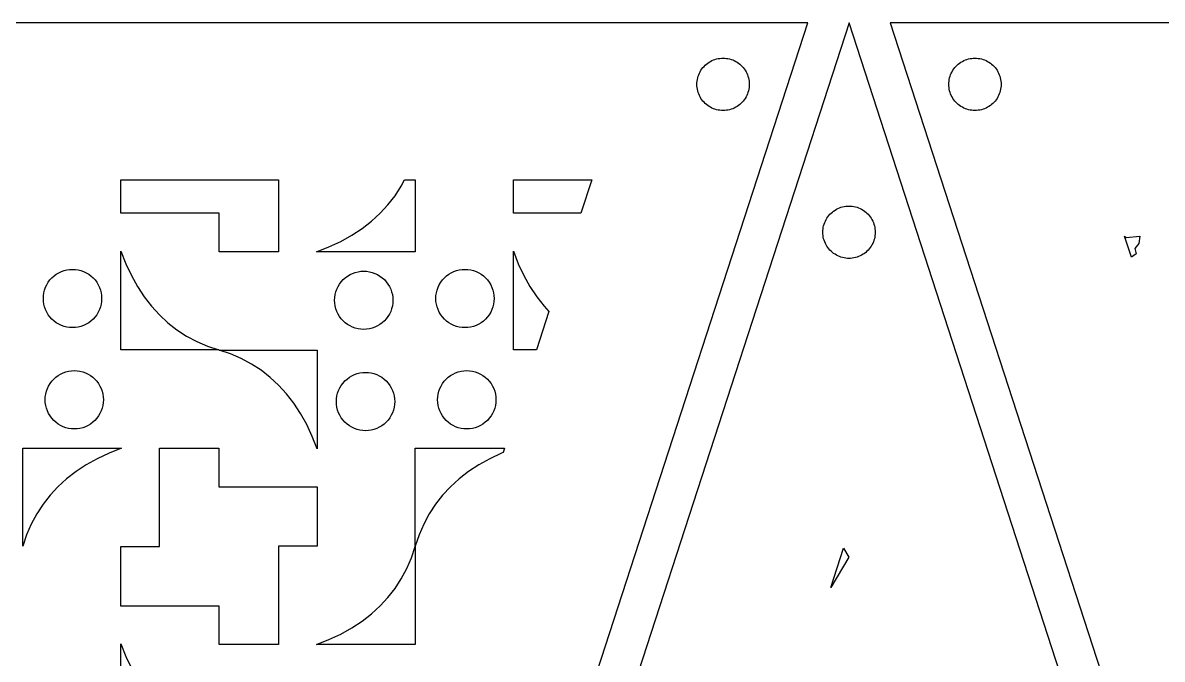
# Model space of a CAD drawing. Header units: metres. Extents: x 20 to 1108, y 20 to 485.
# Drawn here: x 422.6 to 509.7, y 436 to 484.7 of the extents above; entities that cross this region are included whole.
import ezdxf

# ---------------------------------------------------------------- set-up
doc = ezdxf.new("R2010")
doc.units = ezdxf.units.M

msp = doc.modelspace()

# ---------------------------------------------------------------- linework, layer by layer
for p, q in [((482.617, 484.652), (332.617, 484.652)), ((407.617, 253.826), (482.617, 484.652)), ((485.772, 484.652), (410.772, 253.826)), ((560.772, 253.826), (485.772, 484.652)), ((638.926, 484.652), (488.926, 484.652)), ((488.926, 484.652), (563.926, 253.826)), ((474.97, 481.569), (475.074, 481.639)), ((475.074, 481.639), (475.182, 481.703)), ((475.182, 481.703), (475.294, 481.76)), ((475.294, 481.76), (475.409, 481.81)), ((475.409, 481.81), (475.528, 481.853)), ((475.528, 481.853), (475.648, 481.888)), ((475.648, 481.888), (475.771, 481.915)), ((475.771, 481.915), (475.895, 481.935)), ((475.895, 481.935), (476.02, 481.946)), ((476.02, 481.946), (476.146, 481.95)), ((476.146, 481.95), (476.271, 481.946)), ((476.271, 481.946), (476.396, 481.935)), ((476.396, 481.935), (476.52, 481.915)), ((476.52, 481.915), (476.643, 481.888)), ((476.643, 481.888), (476.763, 481.853)), ((476.763, 481.853), (476.881, 481.81)), ((476.881, 481.81), (476.997, 481.76)), ((476.997, 481.76), (477.109, 481.703)), ((477.109, 481.703), (477.217, 481.639)), ((477.217, 481.639), (477.321, 481.569)), ((494.223, 481.569), (494.327, 481.639)), ((494.327, 481.639), (494.435, 481.703)), ((494.435, 481.703), (494.546, 481.76)), ((494.546, 481.76), (494.663, 481.81)), ((494.663, 481.81), (494.781, 481.853)), ((494.781, 481.853), (494.901, 481.888)), ((494.901, 481.888), (495.024, 481.915)), ((495.024, 481.915), (495.148, 481.935)), ((495.148, 481.935), (495.273, 481.946)), ((495.273, 481.946), (495.398, 481.95)), ((495.398, 481.95), (495.524, 481.946)), ((495.524, 481.946), (495.649, 481.935)), ((495.649, 481.935), (495.773, 481.915)), ((495.773, 481.915), (495.896, 481.888)), ((495.896, 481.888), (496.016, 481.853)), ((496.016, 481.853), (496.134, 481.81)), ((496.134, 481.81), (496.25, 481.76)), ((496.25, 481.76), (496.362, 481.703)), ((496.362, 481.703), (496.47, 481.639)), ((496.47, 481.639), (496.574, 481.569)), ((474.285, 480.687), (474.335, 480.802)), ((474.335, 480.802), (474.393, 480.913)), ((474.393, 480.913), (474.456, 481.022)), ((474.456, 481.022), (474.528, 481.126)), ((474.528, 481.126), (474.604, 481.225)), ((474.604, 481.225), (474.688, 481.319)), ((474.688, 481.319), (474.777, 481.408)), ((474.777, 481.408), (474.87, 481.491)), ((474.87, 481.491), (474.97, 481.569)), ((477.321, 481.569), (477.42, 481.491)), ((477.42, 481.491), (477.515, 481.408)), ((477.515, 481.408), (477.603, 481.319)), ((477.603, 481.319), (477.687, 481.225)), ((477.687, 481.225), (477.763, 481.126)), ((477.763, 481.126), (477.834, 481.022)), ((477.834, 481.022), (477.898, 480.913)), ((477.898, 480.913), (477.955, 480.802)), ((477.955, 480.802), (478.005, 480.687)), ((493.539, 480.687), (493.588, 480.802)), ((493.588, 480.802), (493.646, 480.913)), ((493.646, 480.913), (493.709, 481.022)), ((493.709, 481.022), (493.781, 481.126)), ((493.781, 481.126), (493.857, 481.225)), ((493.857, 481.225), (493.941, 481.319)), ((493.941, 481.319), (494.029, 481.408)), ((494.029, 481.408), (494.124, 481.491)), ((494.124, 481.491), (494.223, 481.569)), ((496.574, 481.569), (496.673, 481.491)), ((496.673, 481.491), (496.767, 481.408)), ((496.767, 481.408), (496.856, 481.319)), ((496.856, 481.319), (496.94, 481.225)), ((496.94, 481.225), (497.016, 481.126)), ((497.016, 481.126), (497.087, 481.022)), ((497.087, 481.022), (497.151, 480.913)), ((497.151, 480.913), (497.209, 480.802)), ((497.209, 480.802), (497.258, 480.687)), ((474.146, 479.95), (474.15, 480.075)), ((474.15, 479.824), (474.146, 479.95)), ((474.15, 480.075), (474.161, 480.201)), ((474.161, 480.201), (474.181, 480.325)), ((474.181, 480.325), (474.208, 480.447)), ((474.208, 480.447), (474.243, 480.569)), ((474.243, 480.569), (474.285, 480.687)), ((478.005, 480.687), (478.047, 480.569)), ((478.047, 480.569), (478.082, 480.447)), ((478.082, 480.447), (478.11, 480.325)), ((478.11, 480.325), (478.129, 480.201)), ((478.129, 480.201), (478.141, 480.075)), ((478.141, 480.075), (478.146, 479.95)), ((478.146, 479.95), (478.141, 479.824)), ((493.398, 479.95), (493.403, 480.075)), ((493.403, 479.824), (493.398, 479.95)), ((493.403, 480.075), (493.415, 480.201)), ((493.415, 480.201), (493.434, 480.325)), ((493.434, 480.325), (493.461, 480.447)), ((493.461, 480.447), (493.497, 480.569)), ((493.497, 480.569), (493.539, 480.687)), ((497.258, 480.687), (497.3, 480.569)), ((497.3, 480.569), (497.335, 480.447)), ((497.335, 480.447), (497.363, 480.325)), ((497.363, 480.325), (497.382, 480.201)), ((497.382, 480.201), (497.394, 480.075)), ((497.394, 480.075), (497.398, 479.95)), ((497.398, 479.95), (497.394, 479.824)), ((474.161, 479.699), (474.15, 479.824)), ((474.181, 479.575), (474.161, 479.699)), ((474.208, 479.453), (474.181, 479.575)), ((474.243, 479.332), (474.208, 479.453)), ((474.285, 479.214), (474.243, 479.332)), ((474.335, 479.099), (474.285, 479.214)), ((474.393, 478.986), (474.335, 479.099)), ((477.955, 479.099), (477.898, 478.986)), ((478.005, 479.214), (477.955, 479.099)), ((478.047, 479.332), (478.005, 479.214)), ((478.082, 479.453), (478.047, 479.332)), ((478.11, 479.575), (478.082, 479.453)), ((478.129, 479.699), (478.11, 479.575)), ((478.141, 479.824), (478.129, 479.699)), ((493.415, 479.699), (493.403, 479.824)), ((493.434, 479.575), (493.415, 479.699)), ((493.461, 479.453), (493.434, 479.575)), ((493.497, 479.332), (493.461, 479.453)), ((493.539, 479.214), (493.497, 479.332)), ((493.588, 479.099), (493.539, 479.214)), ((493.646, 478.986), (493.588, 479.099)), ((497.209, 479.099), (497.151, 478.986)), ((497.258, 479.214), (497.209, 479.099)), ((497.3, 479.332), (497.258, 479.214)), ((497.335, 479.453), (497.3, 479.332)), ((497.363, 479.575), (497.335, 479.453)), ((497.382, 479.699), (497.363, 479.575)), ((497.394, 479.824), (497.382, 479.699)), ((474.456, 478.878), (474.393, 478.986)), ((474.528, 478.775), (474.456, 478.878)), ((474.604, 478.675), (474.528, 478.775)), ((474.688, 478.581), (474.604, 478.675)), ((474.777, 478.492), (474.688, 478.581)), ((474.87, 478.409), (474.777, 478.492)), ((474.97, 478.332), (474.87, 478.409)), ((475.074, 478.262), (474.97, 478.332)), ((475.182, 478.197), (475.074, 478.262)), ((475.294, 478.141), (475.182, 478.197)), ((477.109, 478.197), (476.997, 478.141)), ((477.217, 478.262), (477.109, 478.197)), ((477.321, 478.332), (477.217, 478.262)), ((477.42, 478.409), (477.321, 478.332)), ((477.515, 478.492), (477.42, 478.409)), ((477.603, 478.581), (477.515, 478.492)), ((477.687, 478.675), (477.603, 478.581)), ((477.763, 478.775), (477.687, 478.675)), ((477.834, 478.878), (477.763, 478.775)), ((477.898, 478.986), (477.834, 478.878)), ((493.709, 478.878), (493.646, 478.986)), ((493.781, 478.775), (493.709, 478.878)), ((493.857, 478.675), (493.781, 478.775)), ((493.941, 478.581), (493.857, 478.675)), ((494.029, 478.492), (493.941, 478.581)), ((494.124, 478.409), (494.029, 478.492)), ((494.223, 478.332), (494.124, 478.409)), ((494.327, 478.262), (494.223, 478.332)), ((494.435, 478.197), (494.327, 478.262)), ((494.546, 478.141), (494.435, 478.197)), ((496.362, 478.197), (496.25, 478.141)), ((496.47, 478.262), (496.362, 478.197)), ((496.574, 478.332), (496.47, 478.262)), ((496.673, 478.409), (496.574, 478.332)), ((496.767, 478.492), (496.673, 478.409)), ((496.856, 478.581), (496.767, 478.492)), ((496.94, 478.675), (496.856, 478.581)), ((497.016, 478.775), (496.94, 478.675)), ((497.087, 478.878), (497.016, 478.775)), ((497.151, 478.986), (497.087, 478.878)), ((475.409, 478.091), (475.294, 478.141)), ((475.528, 478.048), (475.409, 478.091)), ((475.648, 478.013), (475.528, 478.048)), ((475.771, 477.986), (475.648, 478.013)), ((475.895, 477.966), (475.771, 477.986)), ((476.02, 477.954), (475.895, 477.966)), ((476.146, 477.95), (476.02, 477.954)), ((476.271, 477.954), (476.146, 477.95)), ((476.396, 477.966), (476.271, 477.954)), ((476.52, 477.986), (476.396, 477.966)), ((476.643, 478.013), (476.52, 477.986)), ((476.763, 478.048), (476.643, 478.013)), ((476.881, 478.091), (476.763, 478.048)), ((476.997, 478.141), (476.881, 478.091)), ((494.663, 478.091), (494.546, 478.141)), ((494.781, 478.048), (494.663, 478.091)), ((494.901, 478.013), (494.781, 478.048)), ((495.024, 477.986), (494.901, 478.013)), ((495.148, 477.966), (495.024, 477.986)), ((495.273, 477.954), (495.148, 477.966)), ((495.398, 477.95), (495.273, 477.954)), ((495.524, 477.954), (495.398, 477.95)), ((495.649, 477.966), (495.524, 477.954)), ((495.773, 477.986), (495.649, 477.966)), ((495.896, 478.013), (495.773, 477.986)), ((496.016, 478.048), (495.896, 478.013)), ((496.134, 478.091), (496.016, 478.048)), ((496.25, 478.141), (496.134, 478.091)), ((430.12, 470.096), (430.12, 472.652)), ((430.12, 472.652), (442.174, 472.652)), ((442.174, 472.652), (442.174, 467.155)), ((451.069, 471.437), (451.548, 472.173)), ((451.548, 472.173), (451.804, 472.652)), ((451.804, 472.652), (452.615, 472.652)), ((452.615, 472.652), (452.615, 467.155)), ((460.12, 470.096), (460.12, 472.652)), ((460.12, 472.652), (466.101, 472.652)), ((466.101, 472.652), (465.27, 470.096)), ((450.53, 470.744), (451.069, 471.437)), ((449.929, 470.097), (450.53, 470.744)), ((484.596, 470.271), (484.701, 470.341)), ((484.701, 470.341), (484.808, 470.405)), ((484.808, 470.405), (484.92, 470.462)), ((484.92, 470.462), (485.036, 470.512)), ((485.036, 470.512), (485.154, 470.554)), ((485.154, 470.554), (485.275, 470.589)), ((485.275, 470.589), (485.397, 470.617)), ((485.397, 470.617), (485.521, 470.636)), ((485.521, 470.636), (485.646, 470.649)), ((485.646, 470.649), (485.772, 470.652)), ((485.772, 470.652), (485.898, 470.649)), ((485.898, 470.649), (486.023, 470.636)), ((486.023, 470.636), (486.147, 470.617)), ((486.147, 470.617), (486.269, 470.589)), ((486.269, 470.589), (486.39, 470.554)), ((486.39, 470.554), (486.508, 470.512)), ((486.508, 470.512), (486.623, 470.462)), ((486.623, 470.462), (486.736, 470.405)), ((486.736, 470.405), (486.843, 470.341)), ((486.843, 470.341), (486.948, 470.271)), ((437.62, 470.096), (430.12, 470.096)), ((437.62, 467.155), (437.62, 470.096)), ((448.549, 468.936), (449.27, 469.494)), ((449.27, 469.494), (449.929, 470.097)), ((465.27, 470.096), (460.12, 470.096)), ((483.913, 469.388), (483.962, 469.504)), ((483.962, 469.504), (484.019, 469.616)), ((484.019, 469.616), (484.083, 469.725)), ((484.083, 469.725), (484.154, 469.828)), ((484.154, 469.828), (484.231, 469.927)), ((484.231, 469.927), (484.314, 470.022)), ((484.314, 470.022), (484.403, 470.11)), ((484.403, 470.11), (484.497, 470.193)), ((484.497, 470.193), (484.596, 470.271)), ((486.948, 470.271), (487.046, 470.193)), ((487.046, 470.193), (487.141, 470.11)), ((487.141, 470.11), (487.23, 470.022)), ((487.23, 470.022), (487.313, 469.927)), ((487.313, 469.927), (487.39, 469.828)), ((487.39, 469.828), (487.46, 469.725)), ((487.46, 469.725), (487.525, 469.616)), ((487.525, 469.616), (487.581, 469.504)), ((487.581, 469.504), (487.631, 469.388)), ((447.767, 468.422), (448.549, 468.936)), ((483.772, 468.652), (483.776, 468.778)), ((483.776, 468.527), (483.772, 468.652)), ((483.776, 468.778), (483.788, 468.903)), ((483.788, 468.903), (483.807, 469.027)), ((483.807, 469.027), (483.834, 469.151)), ((483.834, 469.151), (483.87, 469.271)), ((483.87, 469.271), (483.913, 469.388)), ((487.631, 469.388), (487.674, 469.271)), ((487.674, 469.271), (487.709, 469.151)), ((487.709, 469.151), (487.737, 469.027)), ((487.737, 469.027), (487.756, 468.903)), ((487.756, 468.903), (487.768, 468.778)), ((487.768, 468.778), (487.772, 468.652)), ((487.772, 468.652), (487.768, 468.527)), ((446.023, 467.529), (446.925, 467.953)), ((446.925, 467.953), (447.767, 468.422)), ((483.788, 468.402), (483.776, 468.527)), ((483.807, 468.277), (483.788, 468.402)), ((483.834, 468.155), (483.807, 468.277)), ((483.87, 468.034), (483.834, 468.155)), ((483.913, 467.916), (483.87, 468.034)), ((483.962, 467.801), (483.913, 467.916)), ((484.019, 467.69), (483.962, 467.801)), ((487.581, 467.801), (487.525, 467.69)), ((487.631, 467.916), (487.581, 467.801)), ((487.674, 468.034), (487.631, 467.916)), ((487.709, 468.155), (487.674, 468.034)), ((487.737, 468.277), (487.709, 468.155)), ((487.756, 468.402), (487.737, 468.277)), ((487.768, 468.527), (487.756, 468.402)), ((506.836, 468.362), (506.968, 468.251)), ((507.358, 466.759), (506.836, 468.362)), ((506.968, 468.251), (508.006, 468.356)), ((507.93, 467.797), (507.631, 467.41)), ((508.006, 468.356), (507.93, 467.797)), ((430.12, 459.655), (430.12, 467.195)), ((430.12, 467.195), (430.494, 466.247)), ((442.174, 467.155), (437.62, 467.155)), ((445.075, 467.155), (446.023, 467.529)), ((452.615, 467.155), (445.075, 467.155)), ((460.12, 459.655), (460.12, 467.195)), ((460.12, 467.195), (460.494, 466.247)), ((484.083, 467.581), (484.019, 467.69)), ((484.154, 467.478), (484.083, 467.581)), ((484.231, 467.377), (484.154, 467.478)), ((484.314, 467.283), (484.231, 467.377)), ((484.403, 467.194), (484.314, 467.283)), ((484.497, 467.111), (484.403, 467.194)), ((484.596, 467.034), (484.497, 467.111)), ((484.701, 466.964), (484.596, 467.034)), ((484.808, 466.901), (484.701, 466.964)), ((484.92, 466.843), (484.808, 466.901)), ((485.036, 466.793), (484.92, 466.843)), ((486.623, 466.843), (486.508, 466.793)), ((486.736, 466.901), (486.623, 466.843)), ((486.843, 466.964), (486.736, 466.901)), ((486.948, 467.034), (486.843, 466.964)), ((487.046, 467.111), (486.948, 467.034)), ((487.141, 467.194), (487.046, 467.111)), ((487.23, 467.283), (487.141, 467.194)), ((487.313, 467.377), (487.23, 467.283)), ((487.39, 467.478), (487.313, 467.377)), ((487.46, 467.581), (487.39, 467.478)), ((487.525, 467.69), (487.46, 467.581)), ((507.71, 467.01), (507.358, 466.759)), ((507.631, 467.41), (507.71, 467.01)), ((430.494, 466.247), (430.918, 465.345)), ((460.494, 466.247), (460.918, 465.345)), ((485.154, 466.75), (485.036, 466.793)), ((485.275, 466.715), (485.154, 466.75)), ((485.397, 466.689), (485.275, 466.715)), ((485.521, 466.668), (485.397, 466.689)), ((485.646, 466.656), (485.521, 466.668)), ((485.772, 466.652), (485.646, 466.656)), ((485.898, 466.656), (485.772, 466.652)), ((486.023, 466.668), (485.898, 466.656)), ((486.147, 466.689), (486.023, 466.668)), ((486.269, 466.715), (486.147, 466.689)), ((486.39, 466.75), (486.269, 466.715)), ((486.508, 466.793), (486.39, 466.75)), ((424.697, 465.003), (424.843, 465.165)), ((424.843, 465.165), (425.004, 465.312)), ((425.004, 465.312), (425.181, 465.442)), ((425.181, 465.442), (425.368, 465.554)), ((425.368, 465.554), (425.566, 465.648)), ((425.566, 465.648), (425.772, 465.722)), ((425.772, 465.722), (425.984, 465.775)), ((425.984, 465.775), (426.2, 465.807)), ((426.2, 465.807), (426.418, 465.817)), ((426.418, 465.817), (426.637, 465.806)), ((426.637, 465.806), (426.853, 465.775)), ((426.853, 465.775), (427.065, 465.722)), ((427.065, 465.722), (427.27, 465.648)), ((427.27, 465.648), (427.468, 465.554)), ((427.468, 465.554), (427.657, 465.442)), ((427.657, 465.442), (427.831, 465.312)), ((427.831, 465.312), (427.993, 465.164)), ((427.993, 465.164), (428.14, 465.003)), ((430.918, 465.345), (431.387, 464.503)), ((447.106, 465.028), (447.267, 465.175)), ((447.267, 465.175), (447.443, 465.305)), ((447.443, 465.305), (447.63, 465.417)), ((447.63, 465.417), (447.828, 465.511)), ((447.828, 465.511), (448.034, 465.585)), ((448.034, 465.585), (448.246, 465.638)), ((448.246, 465.638), (448.462, 465.67)), ((448.462, 465.67), (448.68, 465.68)), ((448.68, 465.68), (448.899, 465.67)), ((448.899, 465.67), (449.116, 465.638)), ((449.116, 465.638), (449.327, 465.585)), ((449.327, 465.585), (449.533, 465.511)), ((449.533, 465.511), (449.731, 465.417)), ((449.731, 465.417), (449.918, 465.305)), ((449.918, 465.305), (450.093, 465.175)), ((450.093, 465.175), (450.256, 465.028)), ((454.697, 465.003), (454.843, 465.165)), ((454.843, 465.165), (455.004, 465.312)), ((455.004, 465.312), (455.181, 465.442)), ((455.181, 465.442), (455.368, 465.554)), ((455.368, 465.554), (455.566, 465.648)), ((455.566, 465.648), (455.772, 465.722)), ((455.772, 465.722), (455.984, 465.775)), ((455.984, 465.775), (456.2, 465.807)), ((456.2, 465.807), (456.418, 465.817)), ((456.418, 465.817), (456.637, 465.806)), ((456.637, 465.806), (456.853, 465.775)), ((456.853, 465.775), (457.065, 465.722)), ((457.065, 465.722), (457.27, 465.648)), ((457.27, 465.648), (457.468, 465.554)), ((457.468, 465.554), (457.657, 465.442)), ((457.657, 465.442), (457.831, 465.312)), ((457.831, 465.312), (457.993, 465.164)), ((457.993, 465.164), (458.14, 465.003)), ((460.918, 465.345), (461.387, 464.503)), ((424.234, 464.025), (424.286, 464.236)), ((424.286, 464.236), (424.361, 464.443)), ((424.361, 464.443), (424.453, 464.64)), ((424.453, 464.64), (424.566, 464.827)), ((424.566, 464.827), (424.697, 465.003)), ((428.14, 465.003), (428.271, 464.827)), ((428.271, 464.827), (428.382, 464.64)), ((428.382, 464.64), (428.476, 464.442)), ((428.476, 464.442), (428.55, 464.236)), ((428.55, 464.236), (428.603, 464.024)), ((431.387, 464.503), (431.901, 463.721)), ((446.548, 464.1), (446.622, 464.306)), ((446.622, 464.306), (446.716, 464.503)), ((446.716, 464.503), (446.828, 464.692)), ((446.828, 464.692), (446.958, 464.866)), ((446.958, 464.866), (447.106, 465.028)), ((450.256, 465.028), (450.403, 464.866)), ((450.403, 464.866), (450.533, 464.691)), ((450.533, 464.691), (450.645, 464.503)), ((450.645, 464.503), (450.739, 464.305)), ((450.739, 464.305), (450.812, 464.1)), ((454.234, 464.025), (454.286, 464.236)), ((454.286, 464.236), (454.361, 464.443)), ((454.361, 464.443), (454.453, 464.64)), ((454.453, 464.64), (454.566, 464.827)), ((454.566, 464.827), (454.697, 465.003)), ((458.14, 465.003), (458.271, 464.827)), ((458.271, 464.827), (458.382, 464.64)), ((458.382, 464.64), (458.476, 464.442)), ((458.476, 464.442), (458.55, 464.236)), ((458.55, 464.236), (458.603, 464.024)), ((461.387, 464.503), (461.901, 463.721)), ((424.191, 463.59), (424.201, 463.808)), ((424.201, 463.371), (424.191, 463.59)), ((424.201, 463.808), (424.234, 464.025)), ((424.234, 463.155), (424.201, 463.371)), ((428.603, 464.024), (428.635, 463.808)), ((428.635, 463.371), (428.603, 463.154)), ((428.635, 463.808), (428.645, 463.59)), ((428.645, 463.59), (428.635, 463.371)), ((431.901, 463.721), (432.459, 463)), ((446.453, 463.453), (446.464, 463.672)), ((446.463, 463.235), (446.453, 463.453)), ((446.464, 463.672), (446.495, 463.888)), ((446.495, 463.888), (446.548, 464.1)), ((450.812, 464.1), (450.866, 463.887)), ((450.866, 463.887), (450.897, 463.671)), ((450.897, 463.671), (450.908, 463.453)), ((450.908, 463.453), (450.897, 463.235)), ((454.191, 463.59), (454.201, 463.808)), ((454.201, 463.371), (454.191, 463.59)), ((454.201, 463.808), (454.234, 464.025)), ((454.234, 463.155), (454.201, 463.371)), ((458.603, 464.024), (458.635, 463.808)), ((458.635, 463.371), (458.603, 463.154)), ((458.635, 463.808), (458.645, 463.59)), ((458.645, 463.59), (458.635, 463.371)), ((461.901, 463.721), (462.459, 463)), ((424.286, 462.943), (424.234, 463.155)), ((424.361, 462.737), (424.286, 462.943)), ((424.453, 462.539), (424.361, 462.737)), ((424.566, 462.353), (424.453, 462.539)), ((428.382, 462.539), (428.271, 462.353)), ((428.476, 462.737), (428.382, 462.539)), ((428.55, 462.943), (428.476, 462.737)), ((428.603, 463.154), (428.55, 462.943)), ((432.459, 463), (433.062, 462.341)), ((446.495, 463.019), (446.463, 463.235)), ((446.548, 462.807), (446.495, 463.019)), ((446.622, 462.601), (446.548, 462.807)), ((446.716, 462.403), (446.622, 462.601)), ((450.739, 462.601), (450.645, 462.403)), ((450.812, 462.807), (450.739, 462.601)), ((450.866, 463.018), (450.812, 462.807)), ((450.897, 463.235), (450.866, 463.018)), ((454.286, 462.943), (454.234, 463.155)), ((454.361, 462.737), (454.286, 462.943)), ((454.453, 462.539), (454.361, 462.737)), ((454.566, 462.353), (454.453, 462.539)), ((458.382, 462.539), (458.271, 462.353)), ((458.476, 462.737), (458.382, 462.539)), ((458.55, 462.943), (458.476, 462.737)), ((458.603, 463.154), (458.55, 462.943)), ((462.832, 462.592), (461.878, 459.655)), ((462.459, 463), (462.832, 462.592)), ((424.697, 462.177), (424.566, 462.353)), ((424.843, 462.015), (424.697, 462.177)), ((425.004, 461.867), (424.843, 462.015)), ((425.181, 461.737), (425.004, 461.867)), ((425.368, 461.625), (425.181, 461.737)), ((425.566, 461.531), (425.368, 461.625)), ((427.468, 461.625), (427.27, 461.531)), ((427.657, 461.737), (427.468, 461.625)), ((427.831, 461.867), (427.657, 461.737)), ((427.993, 462.015), (427.831, 461.867)), ((428.14, 462.177), (427.993, 462.015)), ((428.271, 462.353), (428.14, 462.177)), ((433.062, 462.341), (433.709, 461.74)), ((433.709, 461.74), (434.402, 461.201)), ((446.828, 462.216), (446.716, 462.403)), ((446.958, 462.039), (446.828, 462.216)), ((447.105, 461.878), (446.958, 462.039)), ((447.267, 461.732), (447.105, 461.878)), ((447.443, 461.601), (447.267, 461.732)), ((447.63, 461.488), (447.443, 461.601)), ((449.918, 461.601), (449.731, 461.488)), ((450.093, 461.732), (449.918, 461.601)), ((450.256, 461.878), (450.093, 461.732)), ((450.403, 462.039), (450.256, 461.878)), ((450.533, 462.216), (450.403, 462.039)), ((450.645, 462.403), (450.533, 462.216)), ((454.697, 462.177), (454.566, 462.353)), ((454.843, 462.015), (454.697, 462.177)), ((455.004, 461.867), (454.843, 462.015)), ((455.181, 461.737), (455.004, 461.867)), ((455.368, 461.625), (455.181, 461.737)), ((455.566, 461.531), (455.368, 461.625)), ((457.468, 461.625), (457.27, 461.531)), ((457.657, 461.737), (457.468, 461.625)), ((457.831, 461.867), (457.657, 461.737)), ((457.993, 462.015), (457.831, 461.867)), ((458.14, 462.177), (457.993, 462.015)), ((458.271, 462.353), (458.14, 462.177)), ((425.772, 461.458), (425.566, 461.531)), ((425.983, 461.404), (425.772, 461.458)), ((426.2, 461.373), (425.983, 461.404)), ((426.418, 461.362), (426.2, 461.373)), ((426.636, 461.373), (426.418, 461.362)), ((426.852, 461.404), (426.636, 461.373)), ((427.065, 461.458), (426.852, 461.404)), ((427.27, 461.531), (427.065, 461.458)), ((434.402, 461.201), (435.138, 460.722)), ((447.828, 461.396), (447.63, 461.488)), ((448.034, 461.321), (447.828, 461.396)), ((448.245, 461.269), (448.034, 461.321)), ((448.462, 461.236), (448.245, 461.269)), ((448.68, 461.226), (448.462, 461.236)), ((448.899, 461.236), (448.68, 461.226)), ((449.115, 461.269), (448.899, 461.236)), ((449.327, 461.321), (449.115, 461.269)), ((449.533, 461.396), (449.327, 461.321)), ((449.731, 461.488), (449.533, 461.396)), ((455.772, 461.458), (455.566, 461.531)), ((455.983, 461.404), (455.772, 461.458)), ((456.2, 461.373), (455.983, 461.404)), ((456.418, 461.362), (456.2, 461.373)), ((456.636, 461.373), (456.418, 461.362)), ((456.852, 461.404), (456.636, 461.373)), ((457.065, 461.458), (456.852, 461.404)), ((457.27, 461.531), (457.065, 461.458)), ((435.138, 460.722), (435.919, 460.305)), ((435.919, 460.305), (436.745, 459.946)), ((436.745, 459.946), (437.6, 459.655)), ((437.6, 459.655), (430.12, 459.655)), ((438.49, 459.359), (437.635, 459.65)), ((437.635, 459.65), (445.115, 459.65)), ((439.316, 459), (438.49, 459.359)), ((440.097, 458.583), (439.316, 459)), ((445.115, 459.65), (445.115, 452.11)), ((461.878, 459.655), (460.12, 459.655)), ((440.833, 458.104), (440.097, 458.583)), ((424.702, 457.089), (424.832, 457.266)), ((424.832, 457.266), (424.98, 457.427)), ((424.98, 457.427), (425.142, 457.573)), ((425.142, 457.573), (425.317, 457.704)), ((425.317, 457.704), (425.504, 457.817)), ((425.504, 457.817), (425.702, 457.909)), ((425.702, 457.909), (425.908, 457.984)), ((425.908, 457.984), (426.12, 458.036)), ((426.12, 458.036), (426.336, 458.069)), ((426.336, 458.069), (426.555, 458.079)), ((426.555, 458.079), (426.773, 458.069)), ((426.773, 458.069), (426.99, 458.036)), ((426.99, 458.036), (427.201, 457.984)), ((427.201, 457.984), (427.407, 457.909)), ((427.407, 457.909), (427.605, 457.817)), ((427.605, 457.817), (427.792, 457.704)), ((427.792, 457.704), (427.968, 457.573)), ((427.968, 457.573), (428.13, 457.427)), ((428.13, 457.427), (428.277, 457.266)), ((428.277, 457.266), (428.407, 457.089)), ((441.526, 457.565), (440.833, 458.104)), ((442.173, 456.964), (441.526, 457.565)), ((447.095, 457.128), (447.242, 457.291)), ((447.242, 457.291), (447.404, 457.438)), ((447.404, 457.438), (447.578, 457.568)), ((447.578, 457.568), (447.767, 457.68)), ((447.767, 457.68), (447.965, 457.774)), ((447.965, 457.774), (448.17, 457.847)), ((448.17, 457.847), (448.383, 457.901)), ((448.383, 457.901), (448.599, 457.932)), ((448.599, 457.932), (448.817, 457.943)), ((448.817, 457.943), (449.035, 457.932)), ((449.035, 457.932), (449.252, 457.901)), ((449.252, 457.901), (449.463, 457.847)), ((449.463, 457.847), (449.669, 457.774)), ((449.669, 457.774), (449.867, 457.68)), ((449.867, 457.68), (450.054, 457.568)), ((450.054, 457.568), (450.231, 457.438)), ((450.231, 457.438), (450.392, 457.29)), ((450.392, 457.29), (450.538, 457.128)), ((454.702, 457.089), (454.832, 457.266)), ((454.832, 457.266), (454.98, 457.427)), ((454.98, 457.427), (455.142, 457.573)), ((455.142, 457.573), (455.317, 457.704)), ((455.317, 457.704), (455.504, 457.817)), ((455.504, 457.817), (455.702, 457.909)), ((455.702, 457.909), (455.908, 457.984)), ((455.908, 457.984), (456.12, 458.036)), ((456.12, 458.036), (456.336, 458.069)), ((456.336, 458.069), (456.555, 458.079)), ((456.555, 458.079), (456.773, 458.069)), ((456.773, 458.069), (456.99, 458.036)), ((456.99, 458.036), (457.201, 457.984)), ((457.201, 457.984), (457.407, 457.909)), ((457.407, 457.909), (457.605, 457.817)), ((457.605, 457.817), (457.792, 457.704)), ((457.792, 457.704), (457.968, 457.573)), ((457.968, 457.573), (458.13, 457.427)), ((458.13, 457.427), (458.277, 457.266)), ((458.277, 457.266), (458.407, 457.089)), ((424.37, 456.287), (424.423, 456.498)), ((424.423, 456.498), (424.496, 456.704)), ((424.496, 456.704), (424.59, 456.902)), ((424.59, 456.902), (424.702, 457.089)), ((428.407, 457.089), (428.519, 456.902)), ((428.519, 456.902), (428.613, 456.704)), ((428.613, 456.704), (428.687, 456.498)), ((428.687, 456.498), (428.74, 456.286)), ((442.776, 456.305), (442.173, 456.964)), ((446.685, 456.362), (446.759, 456.569)), ((446.759, 456.569), (446.853, 456.766)), ((446.853, 456.766), (446.965, 456.953)), ((446.965, 456.953), (447.095, 457.128)), ((450.538, 457.128), (450.669, 456.952)), ((450.669, 456.952), (450.782, 456.766)), ((450.782, 456.766), (450.874, 456.568)), ((450.874, 456.568), (450.949, 456.362)), ((454.37, 456.287), (454.423, 456.498)), ((454.423, 456.498), (454.496, 456.704)), ((454.496, 456.704), (454.59, 456.902)), ((454.59, 456.902), (454.702, 457.089)), ((458.407, 457.089), (458.519, 456.902)), ((458.519, 456.902), (458.613, 456.704)), ((458.613, 456.704), (458.687, 456.498)), ((458.687, 456.498), (458.74, 456.286)), ((424.327, 455.852), (424.338, 456.07)), ((424.338, 455.634), (424.327, 455.852)), ((424.338, 456.07), (424.37, 456.287)), ((424.369, 455.418), (424.338, 455.634)), ((428.74, 456.286), (428.772, 456.07)), ((428.771, 455.633), (428.74, 455.417)), ((428.782, 455.852), (428.771, 455.633)), ((428.772, 456.07), (428.782, 455.852)), ((443.334, 455.584), (442.776, 456.305)), ((443.848, 454.802), (443.334, 455.584)), ((446.59, 455.715), (446.6, 455.934)), ((446.6, 455.497), (446.59, 455.715)), ((446.6, 455.934), (446.632, 456.151)), ((446.632, 456.151), (446.685, 456.362)), ((450.949, 456.362), (451.001, 456.15)), ((451.001, 456.15), (451.034, 455.934)), ((451.034, 455.934), (451.044, 455.715)), ((451.044, 455.715), (451.034, 455.497)), ((454.327, 455.852), (454.338, 456.07)), ((454.338, 455.634), (454.327, 455.852)), ((454.338, 456.07), (454.37, 456.287)), ((454.369, 455.418), (454.338, 455.634)), ((458.74, 456.286), (458.772, 456.07)), ((458.771, 455.633), (458.74, 455.417)), ((458.782, 455.852), (458.771, 455.633)), ((458.772, 456.07), (458.782, 455.852)), ((424.423, 455.205), (424.369, 455.418)), ((424.496, 455), (424.423, 455.205)), ((424.59, 454.802), (424.496, 455)), ((424.702, 454.614), (424.59, 454.802)), ((428.519, 454.802), (428.407, 454.614)), ((428.613, 455), (428.519, 454.802)), ((428.687, 455.205), (428.613, 455)), ((428.74, 455.417), (428.687, 455.205)), ((444.317, 453.96), (443.848, 454.802)), ((446.632, 455.281), (446.6, 455.497)), ((446.685, 455.069), (446.632, 455.281)), ((446.759, 454.863), (446.685, 455.069)), ((446.853, 454.665), (446.759, 454.863)), ((446.964, 454.478), (446.853, 454.665)), ((450.782, 454.665), (450.669, 454.478)), ((450.874, 454.863), (450.782, 454.665)), ((450.949, 455.069), (450.874, 454.863)), ((451.001, 455.28), (450.949, 455.069)), ((451.034, 455.497), (451.001, 455.28)), ((454.423, 455.205), (454.369, 455.418)), ((454.496, 455), (454.423, 455.205)), ((454.59, 454.802), (454.496, 455)), ((454.702, 454.614), (454.59, 454.802)), ((458.519, 454.802), (458.407, 454.614)), ((458.613, 455), (458.519, 454.802)), ((458.687, 455.205), (458.613, 455)), ((458.74, 455.417), (458.687, 455.205)), ((424.832, 454.439), (424.702, 454.614)), ((424.979, 454.277), (424.832, 454.439)), ((425.142, 454.13), (424.979, 454.277)), ((425.317, 454), (425.142, 454.13)), ((425.504, 453.888), (425.317, 454)), ((425.702, 453.794), (425.504, 453.888)), ((425.908, 453.72), (425.702, 453.794)), ((427.407, 453.794), (427.201, 453.72)), ((427.605, 453.888), (427.407, 453.794)), ((427.792, 454), (427.605, 453.888)), ((427.968, 454.13), (427.792, 454)), ((428.13, 454.277), (427.968, 454.13)), ((428.277, 454.439), (428.13, 454.277)), ((428.407, 454.614), (428.277, 454.439)), ((444.741, 453.058), (444.317, 453.96)), ((447.095, 454.302), (446.964, 454.478)), ((447.242, 454.141), (447.095, 454.302)), ((447.404, 453.993), (447.242, 454.141)), ((447.578, 453.863), (447.404, 453.993)), ((447.767, 453.751), (447.578, 453.863)), ((450.054, 453.863), (449.867, 453.751)), ((450.231, 453.993), (450.054, 453.863)), ((450.392, 454.141), (450.231, 453.993)), ((450.538, 454.302), (450.392, 454.141)), ((450.669, 454.478), (450.538, 454.302)), ((454.832, 454.439), (454.702, 454.614)), ((454.979, 454.277), (454.832, 454.439)), ((455.142, 454.13), (454.979, 454.277)), ((455.317, 454), (455.142, 454.13)), ((455.504, 453.888), (455.317, 454)), ((455.702, 453.794), (455.504, 453.888)), ((455.908, 453.72), (455.702, 453.794)), ((457.407, 453.794), (457.201, 453.72)), ((457.605, 453.888), (457.407, 453.794)), ((457.792, 454), (457.605, 453.888)), ((457.968, 454.13), (457.792, 454)), ((458.13, 454.277), (457.968, 454.13)), ((458.277, 454.439), (458.13, 454.277)), ((458.407, 454.614), (458.277, 454.439)), ((426.119, 453.667), (425.908, 453.72)), ((426.336, 453.635), (426.119, 453.667)), ((426.555, 453.625), (426.336, 453.635)), ((426.773, 453.635), (426.555, 453.625)), ((426.989, 453.667), (426.773, 453.635)), ((427.201, 453.72), (426.989, 453.667)), ((445.115, 452.11), (444.741, 453.058)), ((447.965, 453.657), (447.767, 453.751)), ((448.17, 453.583), (447.965, 453.657)), ((448.382, 453.53), (448.17, 453.583)), ((448.598, 453.499), (448.382, 453.53)), ((448.817, 453.488), (448.598, 453.499)), ((449.035, 453.498), (448.817, 453.488)), ((449.251, 453.53), (449.035, 453.498)), ((449.463, 453.583), (449.251, 453.53)), ((449.669, 453.657), (449.463, 453.583)), ((449.867, 453.751), (449.669, 453.657)), ((456.119, 453.667), (455.908, 453.72)), ((456.336, 453.635), (456.119, 453.667)), ((456.555, 453.625), (456.336, 453.635)), ((456.773, 453.635), (456.555, 453.625)), ((456.989, 453.667), (456.773, 453.635)), ((457.201, 453.72), (456.989, 453.667)), ((422.62, 452.15), (430.16, 452.15)), ((422.62, 444.67), (422.62, 452.15)), ((430.16, 452.15), (429.212, 451.776)), ((433.061, 444.65), (433.061, 452.15)), ((433.061, 452.15), (437.615, 452.15)), ((437.615, 452.15), (437.615, 449.209)), ((452.62, 452.15), (459.439, 452.15)), ((452.62, 444.67), (452.62, 452.15)), ((459.439, 452.15), (459.333, 451.823)), ((428.31, 451.352), (427.468, 450.883)), ((429.212, 451.776), (428.31, 451.352)), ((458.31, 451.352), (457.468, 450.883)), ((459.212, 451.776), (458.31, 451.352)), ((459.333, 451.823), (459.212, 451.776)), ((426.686, 450.369), (425.965, 449.811)), ((427.468, 450.883), (426.686, 450.369)), ((456.686, 450.369), (455.965, 449.811)), ((457.468, 450.883), (456.686, 450.369)), ((425.965, 449.811), (425.306, 449.208)), ((455.965, 449.811), (455.306, 449.208)), ((424.705, 448.561), (424.166, 447.868)), ((425.306, 449.208), (424.705, 448.561)), ((437.615, 449.209), (445.115, 449.209)), ((445.115, 449.209), (445.115, 444.655)), ((454.705, 448.561), (454.166, 447.868)), ((455.306, 449.208), (454.705, 448.561)), ((424.166, 447.868), (423.687, 447.132)), ((454.166, 447.868), (453.687, 447.132)), ((423.687, 447.132), (423.27, 446.351)), ((453.687, 447.132), (453.27, 446.351)), ((423.27, 446.351), (422.911, 445.525)), ((453.27, 446.351), (452.911, 445.525)), ((422.911, 445.525), (422.62, 444.67)), ((452.911, 445.525), (452.62, 444.67)), ((430.12, 440.096), (430.12, 444.65)), ((430.12, 444.65), (433.061, 444.65)), ((445.115, 444.655), (442.174, 444.655)), ((442.174, 444.655), (442.174, 437.155)), ((452.324, 443.78), (452.615, 444.635)), ((452.615, 444.635), (452.615, 437.155)), ((484.374, 441.519), (485.35, 444.521)), ((485.35, 444.521), (485.769, 443.826)), ((451.965, 442.954), (452.324, 443.78)), ((485.769, 443.826), (484.374, 441.519)), ((451.548, 442.173), (451.965, 442.954)), ((451.069, 441.437), (451.548, 442.173)), ((449.929, 440.097), (450.53, 440.744)), ((450.53, 440.744), (451.069, 441.437)), ((437.62, 440.096), (430.12, 440.096)), ((437.62, 437.155), (437.62, 440.096)), ((449.27, 439.494), (449.929, 440.097)), ((448.549, 438.936), (449.27, 439.494)), ((446.925, 437.953), (447.767, 438.422)), ((447.767, 438.422), (448.549, 438.936)), ((445.075, 437.155), (446.023, 437.529)), ((446.023, 437.529), (446.925, 437.953)), ((430.12, 429.655), (430.12, 437.195)), ((430.12, 437.195), (430.494, 436.247)), ((442.174, 437.155), (437.62, 437.155)), ((452.615, 437.155), (445.075, 437.155)), ((430.494, 436.247), (430.918, 435.345))]:
    msp.add_line(p, q)

doc.saveas('drawing.dxf')
